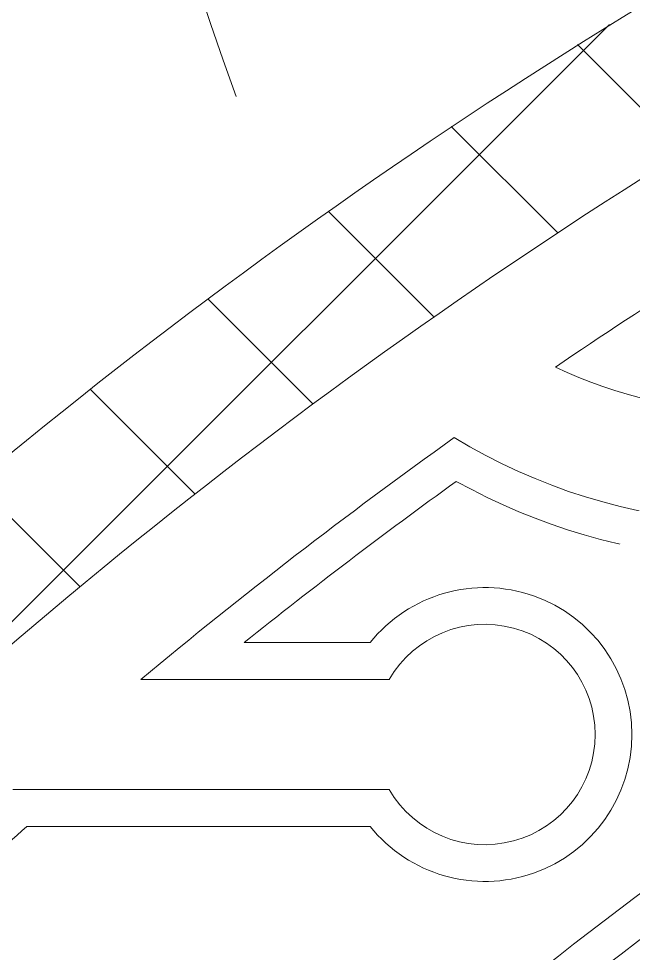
# Model space of a CAD drawing. Header units: inches. Extents: x -17 to 208, y -12 to 39.
# Drawn here: x 0.9975 to 1.2587, y 4.1239 to 4.5214 of the extents above; entities that cross this region are included whole.
import ezdxf

# ---------------------------------------------------------------- set-up
doc = ezdxf.new("R2010")
doc.units = ezdxf.units.IN
doc.header["$MEASUREMENT"] = 0
doc.layers.add('NOPLOT', color=46, linetype='Continuous', lineweight=5)
pattern_1 = [(45, (0, -3.552713678800501e-15), (-0.04419417382415922, 0.04419417382415922), []), (135, (0, -3.552713678800501e-15), (-0.04419417382415922, -0.04419417382415922), [])]

# ---------------------------------------------------------------- blocks, each defined once
blk = doc.blocks.new('Ring_Arc')
at = {"layer": 'NOPLOT'}
for p, q in [((-2.202632637870202, 0.4592488024904995), (-2.129699863332753, 0.3329255314546771)), ((-2.219139919367278, 0.4565902527382697), (-2.139134457236839, 0.318016727445336)), ((-2.232503339116393, 0.385986374706615), (-2.179729398039237, 0.294579227445336)), ((-2.2241276944536, 0.3402293326045189), (-2.197358098003415, 0.2938630314546806))]:
    blk.add_line(p, q, dxfattribs=at)
for centre, radius, start, end in [((0, 0), 2.375, 165.0000000000001, 180), ((0, 0), 2.3125, 165.0000000000001, 180), ((0, 0), 2.25, 165.9688219972615, 168.222561856666), ((0, 0), 2, 165.0000000000001, 180), ((0, 0), 1.96875, 165.0000000000001, 180), ((0, 0), 2.265625, 170.1908770044915, 174.4451528812928), ((0, 0), 2.25, 171.3027696526464, 174.188382235206), ((-2.139134457236842, 0.271141727445336), 0.0625, 158.6821874534868, 81.31781254650669), ((-2.139134457236842, 0.271141727445336), 0.046875, 149.9999999999976, 89.99999999999461), ((0, 0), 2.046875, 171.506193555288, 179.343927119003), ((0, 0), 2.0625, 171.6580004620977, 178.9147877764218), ((-2.375, 0), 0.265625, 8.456519335270594, 59.06098746172604), ((-2.375, 0), 0.25, 5.379378991112078, 61.3108382064734), ((0, 0), 2.265625, 175.7713081988329, 179.4072744674003), ((-2.375, 0), 0.203125, 6.625809564823267, 55.33160652998632)]:
    blk.add_arc(centre, radius, start, end, dxfattribs=at)
blk = doc.blocks.new('*U3')
at = {"layer": 'NOPLOT', "xscale": -1, "rotation": 149.9999999999999}
blk.add_blockref('Ring_Arc', (2.010945734661775, -0.5937500018301325), dxfattribs=at)
blk = doc.blocks.new('*U4')
at = {"layer": 'NOPLOT', "color": 0, "linetype": 'ByBlock', "lineweight": -2, "transparency": 16777216, "rotation": 149.9999999999999}
blk.add_blockref('*U3', (11.09154466993171, 5.980324547587163), dxfattribs=at)
blk = doc.blocks.new('*U36')
at = {"layer": 'NOPLOT'}
blk.add_arc((0, 0), 0.9843749999999982, 326.2500000000003, 303.7499999999997, dxfattribs=at)
blk = doc.blocks.new('*U37')
at = {"layer": 'NOPLOT', "color": 0, "linetype": 'ByBlock', "lineweight": -2, "transparency": 16777216}
for p, rotation in [((-9.123295996265611, 18.5905560851842), 157.4999999999994), ((-9.007812499999996, 18.64750624314969), 164.9999999999995), ((-8.900750468319538, 18.71904280565081), 172.4999999999993), ((-8.803941762269488, 18.80394176226949), 180)]:
    blk.add_blockref('*U36', p, dxfattribs=dict(at, rotation=rotation))
blk = doc.blocks.new('Ring')
at = {"layer": 'NOPLOT'}
h = blk.add_hatch(dxfattribs=at)
h.set_pattern_fill('ANSI37', color=256, scale=0.5)
h.set_pattern_definition(pattern_1)
edge = h.paths.add_edge_path(flags=17)
edge.add_arc((0, 7.105427357601002e-15), 2.3125, 0, 360)
edge = h.paths.add_edge_path()
edge.add_arc((0, 3.552713678800501e-15), 2.375, 0, 360)
h = blk.add_hatch(dxfattribs=at)
h.set_pattern_fill('ANSI37', color=256, scale=0.5)
h.set_pattern_definition(pattern_1)
edge = h.paths.add_edge_path(flags=17)
edge.add_arc((0, 3.552713678800501e-15), 1.968750000000001, 0, 360)
edge = h.paths.add_edge_path()
edge.add_arc((0, 3.552713678800501e-15), 2, 0, 360)
for name, p in [('*U4', (-9.646889578997715, -7.5)), ('*U37', (9.5, -19.5))]:
    blk.add_blockref(name, p, dxfattribs=at)
blk = doc.blocks.new('Rays')
at = {"layer": 'NOPLOT'}
blk.add_arc((-1.935340776526573e-12, 1.4210854715202e-14), 1.5, 160.0533001956038, 199.9466998043959, dxfattribs=at)

msp = doc.modelspace()

# ---------------------------------------------------------------- block references
at = {"layer": 'NOPLOT'}
msp.add_blockref('Rays', (2.500000000000016, 4.999999999999988), dxfattribs=at)
at = {"layer": 'NOPLOT', "rotation": 180}
msp.add_blockref('Ring', (2.500000000000002, 2.5), dxfattribs=at)

# ---------------------------------------------------------------- next in the draw order: wipeouts: each hides what was drawn before it
msp.add_wipeout([(2.5, -0.018488553230218585), (2.6018586735876816, 0.20075192367651873), (2.7250145771494347, 0.5382431391352354), (2.8142431126900003, 0.8712485672576014), (2.892888581693052, 1.3713913342039836), (2.9071553350257444, 1.6793586774831208), (2.9071553350257444, 6.094615924503826), (2.922891394200355, 6.165377120177645), (2.9591712676790145, 6.228215704334861), (2.9733158479296833, 6.281003996482077), (2.9733158479296833, 6.467323637116227), (2.9545250047583633, 6.5374520185486364), (2.8850327703803287, 6.657816099222876), (2.8501471547892336, 6.748460769823678), (2.8501471547892336, 7.01556217618109), (2.8627891976401907, 7.204218443007724), (2.8528562522229683, 7.268345373315373), (2.8966409206917727, 7.3121300417841795), (2.933620892825659, 7.3121300417841795), (2.955470595286577, 7.2902803393232585), (2.9985018287426883, 7.189197639655363), (3.042461662594557, 7.177418637675348), (3.5723842743009233, 7.035426301817635), (3.783485502818818, 6.978861898115047), (3.783485502818818, 7.036809661090251), (3.783485502818818, 7.119148500926263), (3.7700398101978525, 7.169328508930668), (3.699528696509769, 7.366347144626509), (3.6133496381340486, 7.528167525157086), (3.507413307569316, 7.6730194086743335), (3.389501527877691, 7.800863865942027), (3.263014754093282, 7.903048840707788), (3.249153895788951, 7.9547782681360655), (3.249153895788951, 8.005689662269804), (3.234172988324752, 8.06159917006969), (3.169298971056686, 8.197530993625596), (3.0938581902896742, 8.101554029722433), (2.975486360040173, 7.9831821994729335), (2.9444324031712372, 8.003717701116958), (2.926442486492256, 8.034877150828889), (2.889835245137428, 8.062320955770648), (2.8171014766170983, 8.076735640479354), (2.741662698469344, 8.120290239350293), (2.741662698469344, 9.259213150643344), (2.7498804181374465, 9.289882097967055), (2.7843870660453365, 9.418662661158184), (2.7967756680505103, 9.43496551819033), (2.8717069579614014, 9.460203653325527), (2.877525527664129, 9.528981929491335), (2.866370450493659, 9.60145698128176), (2.8308795107291127, 9.66292909216232), (2.7532251889527197, 9.754102247320665), (2.6720472544607, 9.974686213882867), (2.5, 9.974686213882867), (2.3279527455393, 9.974686213882867), (2.2467748110472847, 9.754102247320665), (2.169120489270891, 9.66292909216232), (2.1336295495063444, 9.60145698128176), (2.1224744723358757, 9.528981929491335), (2.128293042038602, 9.460203653325527), (2.203224331949495, 9.43496551819033), (2.215612933954668, 9.418662661158184), (2.2501195818625583, 9.289882097967055), (2.258337301530656, 9.259213150643344), (2.258337301530656, 8.120290239350293), (2.1828985233829066, 8.076735640479354), (2.1101647548625735, 8.062320955770648), (2.073557513507744, 8.034877150828889), (2.0555675968287623, 8.003717701116958), (2.0245136399598307, 7.9831821994729335), (1.9061418097103298, 8.101554029722433), (1.8307010289433183, 8.197530993625596), (1.7658270116752517, 8.06159917006969), (1.7508461042110532, 8.005689662269804), (1.7508461042110532, 7.9547782681360655), (1.7369852459067214, 7.903048840707788), (1.610498472122309, 7.800863865942027), (1.4925866924306836, 7.6730194086743335), (1.3866503618659554, 7.528167525157086), (1.3004713034902355, 7.366347144626509), (1.229960189802152, 7.169328508930668), (1.216514497181187, 7.119148500926263), (1.216514497181187, 7.036809661090251), (1.216514497181187, 6.978861898115047), (1.4276157256990807, 7.035426301817635), (1.957538337405448, 7.177418637675348), (2.0014981712573148, 7.189197639655363), (2.0445294047134235, 7.2902803393232585), (2.0663791071743445, 7.3121300417841795), (2.103359079308227, 7.3121300417841795), (2.1471437477770356, 7.268345373315373), (2.137210802359813, 7.204218443007724), (2.1498528452107664, 7.01556217618109), (2.1498528452107664, 6.748460769823678), (2.1149672296196744, 6.657816099222876), (2.0454749952416407, 6.5374520185486364), (2.0266841520703203, 6.467323637116227), (2.0266841520703203, 6.281003996482077), (2.0408287323209846, 6.228215704334861), (2.0771086057996486, 6.165377120177645), (2.092844664974261, 6.094615924503826), (2.092844664974261, 1.6793586774831208), (2.1071114183069515, 1.3713913342039836), (2.1857568873099993, 0.8712485672576014), (2.27498542285057, 0.5382431391352354), (2.3981413264123232, 0.20075192367651873)]).dxf.layer = 'NOPLOT'

# ---------------------------------------------------------------- next in the draw order: wipeouts: each hides what was drawn before it
msp.add_wipeout([(2.5000000000000013, 6.457646523182573), (3.7623589188141424, 4.271176738408761), (1.237641081185858, 4.271176738408761)]).dxf.layer = 'NOPLOT'

doc.saveas('drawing.dxf')
